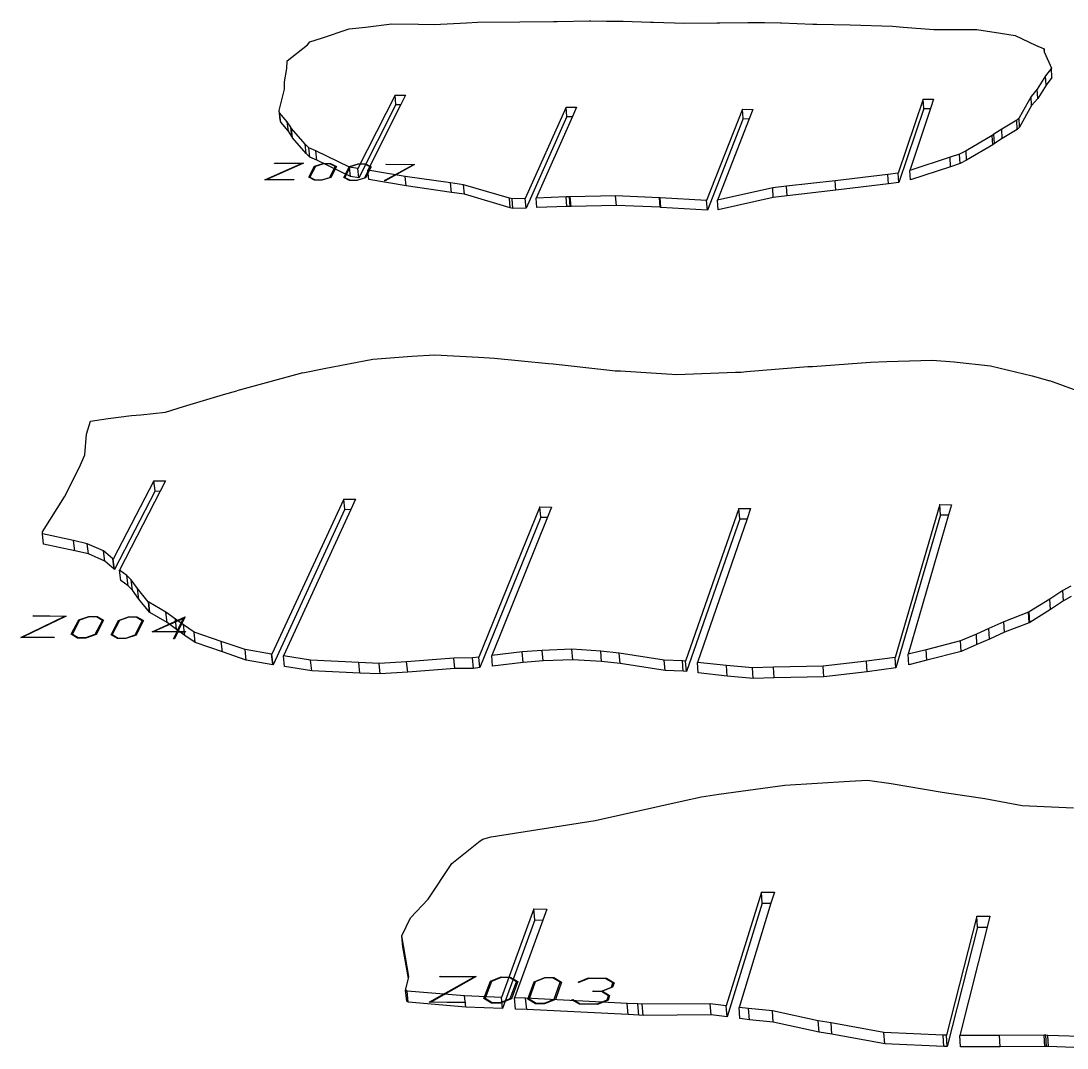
# Model space of a CAD drawing. Extents: x -27.3 to 25.1, y -26.7 to 15.7.
# Drawn here: x -25.26 to -10.09, y -1.28 to 13.62 of the extents above; entities that cross this region are included whole.
import ezdxf

# ---------------------------------------------------------------- set-up
doc = ezdxf.new("R2010")
doc.units = 0
doc.header["$MEASUREMENT"] = 0
doc.layers.get('0').update_dxf_attribs({"linetype": 'CONTINUOUS'})

msp = doc.modelspace()

# ---------------------------------------------------------------- linework, layer by layer
for p, q in [((-20.903, 13.374), (-20.505, 13.506)), ((-20.505, 13.506), (-20.268, 13.533)), ((-20.268, 13.533), (-19.886, 13.583)), ((-19.886, 13.583), (-19.495, 13.575)), ((-19.495, 13.575), (-19.271, 13.569)), ((-19.271, 13.569), (-18.802, 13.595)), ((-18.802, 13.595), (-18.64, 13.605)), ((-18.64, 13.605), (-18.026, 13.611)), ((-18.026, 13.611), (-17.539, 13.615)), ((-17.539, 13.615), (-17.485, 13.614)), ((-17.485, 13.614), (-17.019, 13.623)), ((-17.019, 13.623), (-17, 13.623)), ((-17, 13.623), (-16.772, 13.62)), ((-16.772, 13.62), (-16.542, 13.619)), ((-16.542, 13.619), (-16.527, 13.618)), ((-16.527, 13.618), (-16.131, 13.605)), ((-16.131, 13.605), (-16.089, 13.605)), ((-16.089, 13.605), (-15.633, 13.59)), ((-15.633, 13.59), (-15.169, 13.596)), ((-15.169, 13.596), (-15.127, 13.595)), ((-15.127, 13.595), (-14.721, 13.601)), ((-14.721, 13.601), (-14.706, 13.601)), ((-14.706, 13.601), (-14.477, 13.598)), ((-14.477, 13.598), (-14.249, 13.596)), ((-14.249, 13.596), (-14.23, 13.596)), ((-14.23, 13.596), (-13.776, 13.578)), ((-13.776, 13.578), (-13.722, 13.578)), ((-13.722, 13.578), (-13.237, 13.565)), ((-13.237, 13.565), (-12.623, 13.547)), ((-12.623, 13.547), (-12.469, 13.533)), ((-12.469, 13.533), (-12.022, 13.499)), ((-21.072, 13.319), (-20.903, 13.374)), ((-12.022, 13.499), (-11.794, 13.501)), ((-11.794, 13.501), (-11.4, 13.501)), ((-11.4, 13.501), (-11.058, 13.444)), ((-11.058, 13.444), (-10.844, 13.413)), ((-10.844, 13.413), (-10.549, 13.273)), ((-21.401, 13.045), (-21.108, 13.275)), ((-21.108, 13.275), (-21.072, 13.319)), ((-10.549, 13.273), (-10.422, 13.216)), ((-10.422, 13.216), (-10.422, 13.171)), ((-10.419, 13.164), (-10.422, 13.216)), ((-10.422, 13.171), (-10.419, 13.164)), ((-10.419, 13.164), (-10.315, 12.937)), ((-21.443, 12.741), (-21.406, 12.934)), ((-21.406, 12.934), (-21.401, 13.045)), ((-10.315, 12.937), (-10.401, 12.826)), ((-10.309, 12.803), (-10.315, 12.937)), ((-10.401, 12.826), (-10.523, 12.633)), ((-10.394, 12.692), (-10.401, 12.826)), ((-10.309, 12.803), (-10.394, 12.692)), ((-21.518, 12.323), (-21.44, 12.635)), ((-21.44, 12.635), (-21.443, 12.741)), ((-10.523, 12.633), (-10.612, 12.528)), ((-10.516, 12.498), (-10.523, 12.633)), ((-10.394, 12.692), (-10.516, 12.498)), ((-19.837, 12.546), (-20.375, 11.483)), ((-19.837, 12.546), (-19.687, 12.544)), ((-19.824, 12.411), (-19.837, 12.546)), ((-19.687, 12.544), (-19.755, 12.41)), ((-12.178, 12.488), (-12.539, 11.414)), ((-12.178, 12.488), (-12.027, 12.486)), ((-12.169, 12.353), (-12.178, 12.488)), ((-12.027, 12.486), (-12.072, 12.352)), ((-10.612, 12.528), (-10.787, 12.216)), ((-10.604, 12.394), (-10.612, 12.528)), ((-10.516, 12.498), (-10.604, 12.394)), ((-21.511, 12.291), (-21.518, 12.323)), ((-21.504, 12.188), (-21.518, 12.323)), ((-21.4, 12.158), (-21.511, 12.291)), ((-21.496, 12.156), (-21.511, 12.291)), ((-19.824, 12.411), (-20.361, 11.346)), ((-19.755, 12.41), (-20.233, 11.459)), ((-19.824, 12.411), (-19.755, 12.41)), ((-17.356, 12.372), (-17.951, 11.048)), ((-17.356, 12.372), (-17.205, 12.37)), ((-17.344, 12.237), (-17.356, 12.372)), ((-17.205, 12.37), (-17.265, 12.236)), ((-14.798, 12.342), (-15.319, 11.017)), ((-14.798, 12.342), (-14.647, 12.34)), ((-14.788, 12.206), (-14.798, 12.342)), ((-14.647, 12.34), (-14.7, 12.205)), ((-12.169, 12.353), (-12.53, 11.277)), ((-12.072, 12.352), (-12.371, 11.454)), ((-12.169, 12.353), (-12.072, 12.352)), ((-10.604, 12.394), (-10.779, 12.08)), ((-21.496, 12.156), (-21.504, 12.188)), ((-21.385, 12.022), (-21.496, 12.156)), ((-21.348, 12.081), (-21.4, 12.158)), ((-21.385, 12.022), (-21.4, 12.158)), ((-17.344, 12.237), (-17.938, 10.909)), ((-17.265, 12.236), (-17.793, 11.053)), ((-17.344, 12.237), (-17.265, 12.236)), ((-14.788, 12.206), (-15.308, 10.879)), ((-14.7, 12.205), (-15.161, 11.022)), ((-14.788, 12.206), (-14.7, 12.205)), ((-10.82, 12.185), (-11.038, 12.054)), ((-10.787, 12.216), (-10.82, 12.185)), ((-10.813, 12.049), (-10.82, 12.185)), ((-10.779, 12.08), (-10.787, 12.216)), ((-21.333, 11.945), (-21.385, 12.022)), ((-21.338, 12.063), (-21.348, 12.081)), ((-21.333, 11.945), (-21.348, 12.081)), ((-21.14, 11.836), (-21.338, 12.063)), ((-21.324, 11.927), (-21.338, 12.063)), ((-11.038, 12.054), (-11.152, 11.979)), ((-11.031, 11.918), (-11.038, 12.054)), ((-10.813, 12.049), (-11.031, 11.918)), ((-10.779, 12.08), (-10.813, 12.049)), ((-21.324, 11.927), (-21.333, 11.945)), ((-21.126, 11.7), (-21.324, 11.927)), ((-21.087, 11.784), (-21.14, 11.836)), ((-21.126, 11.7), (-21.14, 11.836)), ((-11.176, 11.961), (-11.554, 11.74)), ((-11.152, 11.979), (-11.176, 11.961)), ((-11.168, 11.825), (-11.176, 11.961)), ((-11.144, 11.843), (-11.168, 11.825)), ((-11.144, 11.843), (-11.152, 11.979)), ((-11.031, 11.918), (-11.144, 11.843)), ((-21.073, 11.648), (-21.126, 11.7)), ((-20.986, 11.738), (-21.087, 11.784)), ((-21.073, 11.648), (-21.087, 11.784)), ((-20.497, 11.504), (-20.986, 11.738)), ((-20.972, 11.601), (-20.986, 11.738)), ((-11.649, 11.689), (-11.787, 11.645)), ((-11.554, 11.74), (-11.649, 11.689)), ((-11.641, 11.553), (-11.649, 11.689)), ((-11.547, 11.603), (-11.554, 11.74)), ((-11.168, 11.825), (-11.547, 11.603)), ((-21.725, 11.32), (-21.195, 11.553)), ((-21.167, 11.558), (-21.697, 11.325)), ((-21.586, 11.557), (-21.584, 11.562)), ((-21.195, 11.553), (-21.586, 11.557)), ((-21.584, 11.562), (-21.167, 11.558)), ((-20.972, 11.601), (-21.073, 11.648)), ((-21.006, 11.515), (-20.879, 11.555)), ((-20.877, 11.549), (-20.993, 11.513)), ((-20.483, 11.367), (-20.972, 11.601)), ((-20.879, 11.555), (-20.774, 11.554)), ((-20.781, 11.548), (-20.877, 11.549)), ((-20.704, 11.51), (-20.781, 11.548)), ((-20.774, 11.554), (-20.689, 11.512)), ((-20.5, 11.51), (-20.374, 11.55)), ((-20.372, 11.544), (-20.488, 11.508)), ((-20.374, 11.55), (-20.268, 11.548)), ((-20.276, 11.543), (-20.372, 11.544)), ((-20.198, 11.505), (-20.276, 11.543)), ((-20.268, 11.548), (-20.184, 11.506)), ((-19.99, 11.307), (-19.577, 11.536)), ((-19.553, 11.541), (-19.98, 11.304)), ((-19.97, 11.54), (-19.968, 11.545)), ((-19.577, 11.536), (-19.97, 11.54)), ((-19.968, 11.545), (-19.553, 11.541)), ((-11.787, 11.645), (-12.371, 11.454)), ((-11.779, 11.508), (-11.787, 11.645)), ((-11.641, 11.553), (-11.779, 11.508)), ((-11.547, 11.603), (-11.641, 11.553)), ((-21.089, 11.355), (-21.006, 11.515)), ((-20.993, 11.513), (-21.074, 11.357)), ((-20.784, 11.354), (-20.704, 11.51)), ((-20.689, 11.512), (-20.771, 11.352)), ((-20.582, 11.35), (-20.5, 11.51)), ((-20.488, 11.508), (-20.567, 11.352)), ((-20.375, 11.483), (-20.497, 11.504)), ((-20.483, 11.367), (-20.497, 11.504)), ((-20.361, 11.346), (-20.375, 11.483)), ((-20.277, 11.349), (-20.198, 11.505)), ((-20.184, 11.506), (-20.264, 11.347)), ((-19.691, 11.367), (-20.233, 11.459)), ((-20.219, 11.322), (-20.233, 11.459)), ((-12.688, 11.396), (-13.452, 11.303)), ((-12.539, 11.414), (-12.688, 11.396)), ((-12.679, 11.259), (-12.688, 11.396)), ((-12.53, 11.277), (-12.539, 11.414)), ((-12.363, 11.316), (-12.371, 11.454)), ((-11.779, 11.508), (-12.363, 11.316)), ((-21.307, 11.316), (-21.725, 11.32)), ((-21.697, 11.325), (-21.304, 11.321)), ((-21.304, 11.321), (-21.307, 11.316)), ((-21.004, 11.313), (-21.089, 11.355)), ((-21.074, 11.357), (-20.997, 11.318)), ((-20.898, 11.312), (-21.004, 11.313)), ((-20.997, 11.318), (-20.9, 11.317)), ((-20.9, 11.317), (-20.784, 11.354)), ((-20.771, 11.352), (-20.898, 11.312)), ((-20.497, 11.308), (-20.582, 11.35)), ((-20.567, 11.352), (-20.489, 11.313)), ((-20.39, 11.307), (-20.497, 11.308)), ((-20.489, 11.313), (-20.393, 11.312)), ((-20.361, 11.346), (-20.483, 11.367)), ((-20.393, 11.312), (-20.277, 11.349)), ((-20.264, 11.347), (-20.39, 11.307)), ((-19.677, 11.229), (-20.219, 11.322)), ((-19.98, 11.304), (-19.99, 11.307)), ((-19.032, 11.274), (-19.691, 11.367)), ((-19.677, 11.229), (-19.691, 11.367)), ((-19.019, 11.136), (-19.677, 11.229)), ((-18.845, 11.246), (-19.032, 11.274)), ((-19.019, 11.136), (-19.032, 11.274)), ((-18.179, 11.052), (-18.845, 11.246)), ((-18.832, 11.109), (-18.845, 11.246)), ((-13.452, 11.303), (-14.158, 11.224)), ((-13.443, 11.166), (-13.452, 11.303)), ((-12.679, 11.259), (-13.443, 11.166)), ((-12.53, 11.277), (-12.679, 11.259)), ((-18.832, 11.109), (-19.019, 11.136)), ((-18.167, 10.914), (-18.832, 11.109)), ((-16.638, 11.085), (-17.297, 11.071)), ((-16.002, 11.058), (-16.638, 11.085)), ((-16.626, 10.947), (-16.638, 11.085)), ((-14.36, 11.201), (-15.161, 11.022)), ((-14.158, 11.224), (-14.36, 11.201)), ((-14.351, 11.063), (-14.36, 11.201)), ((-14.149, 11.087), (-14.351, 11.063)), ((-14.149, 11.087), (-14.158, 11.224)), ((-13.443, 11.166), (-14.149, 11.087)), ((-18.139, 11.041), (-18.179, 11.052)), ((-18.167, 10.914), (-18.179, 11.052)), ((-17.951, 11.048), (-18.139, 11.041)), ((-18.127, 10.902), (-18.139, 11.041)), ((-17.938, 10.909), (-17.951, 11.048)), ((-17.356, 11.069), (-17.793, 11.053)), ((-17.78, 10.915), (-17.793, 11.053)), ((-17.344, 10.931), (-17.78, 10.915)), ((-17.308, 11.071), (-17.356, 11.069)), ((-17.344, 10.931), (-17.356, 11.069)), ((-17.296, 10.933), (-17.344, 10.931)), ((-17.305, 11.071), (-17.308, 11.071)), ((-17.296, 10.933), (-17.308, 11.071)), ((-17.297, 11.071), (-17.305, 11.071)), ((-17.293, 10.933), (-17.305, 11.071)), ((-17.285, 10.933), (-17.297, 11.071)), ((-17.293, 10.933), (-17.296, 10.933)), ((-17.285, 10.933), (-17.293, 10.933)), ((-16.626, 10.947), (-17.285, 10.933)), ((-15.991, 10.92), (-16.626, 10.947)), ((-15.994, 11.058), (-16.002, 11.058)), ((-15.991, 10.92), (-16.002, 11.058)), ((-15.992, 11.057), (-15.994, 11.058)), ((-15.983, 10.919), (-15.994, 11.058)), ((-15.319, 11.017), (-15.992, 11.057)), ((-15.981, 10.919), (-15.992, 11.057)), ((-15.308, 10.879), (-15.319, 11.017)), ((-15.151, 10.884), (-15.161, 11.022)), ((-14.351, 11.063), (-15.151, 10.884)), ((-18.127, 10.902), (-18.167, 10.914)), ((-17.938, 10.909), (-18.127, 10.902)), ((-15.983, 10.919), (-15.991, 10.92)), ((-15.981, 10.919), (-15.983, 10.919)), ((-15.308, 10.879), (-15.981, 10.919)), ((-20.865, 8.583), (-20.161, 8.716)), ((-20.161, 8.716), (-19.595, 8.761)), ((-19.595, 8.761), (-19.261, 8.778)), ((-19.261, 8.778), (-18.625, 8.747)), ((-18.625, 8.747), (-18.397, 8.731)), ((-18.397, 8.731), (-17.611, 8.653)), ((-17.611, 8.653), (-17.546, 8.65)), ((-17.546, 8.65), (-16.722, 8.558)), ((-13.782, 8.612), (-12.943, 8.672)), ((-12.943, 8.672), (-12.703, 8.684)), ((-12.703, 8.684), (-12.047, 8.701)), ((-12.047, 8.701), (-11.728, 8.677)), ((-11.728, 8.677), (-11.199, 8.619)), ((-21.175, 8.52), (-22.133, 8.257)), ((-21.175, 8.52), (-20.865, 8.583)), ((-16.722, 8.558), (-16.647, 8.549)), ((-16.647, 8.549), (-16.568, 8.547)), ((-16.568, 8.547), (-15.75, 8.494)), ((-15.75, 8.494), (-14.899, 8.529)), ((-14.899, 8.529), (-14.819, 8.529)), ((-14.819, 8.529), (-14.738, 8.537)), ((-14.738, 8.537), (-13.85, 8.61)), ((-13.85, 8.61), (-13.782, 8.612)), ((-11.199, 8.619), (-10.599, 8.473)), ((-10.599, 8.473), (-10.338, 8.403)), ((-9.584, 8.121), (-10.338, 8.403)), ((-22.904, 8.03), (-22.328, 8.203)), ((-22.328, 8.203), (-22.133, 8.257)), ((-23.999, 7.854), (-23.662, 7.898)), ((-23.662, 7.898), (-23.523, 7.91)), ((-23.523, 7.91), (-23.165, 7.949)), ((-23.165, 7.949), (-22.904, 8.03)), ((-24.314, 7.627), (-24.257, 7.818)), ((-24.257, 7.818), (-23.999, 7.854)), ((-24.338, 7.329), (-24.314, 7.627)), ((-24.416, 7.148), (-24.338, 7.329)), ((-24.631, 6.721), (-24.416, 7.148)), ((-23.335, 6.952), (-23.926, 5.813)), ((-23.335, 6.952), (-23.166, 6.95)), ((-23.317, 6.805), (-23.335, 6.952)), ((-23.166, 6.95), (-23.242, 6.804)), ((-24.949, 6.214), (-24.631, 6.721)), ((-23.317, 6.805), (-23.907, 5.664)), ((-23.242, 6.804), (-23.834, 5.655)), ((-23.317, 6.805), (-23.242, 6.804)), ((-20.582, 6.686), (-21.623, 4.436)), ((-20.582, 6.686), (-20.413, 6.684)), ((-20.567, 6.539), (-20.582, 6.686)), ((-20.413, 6.684), (-20.481, 6.538)), ((-20.567, 6.539), (-21.606, 4.284)), ((-20.481, 6.538), (-21.457, 4.411)), ((-20.567, 6.539), (-20.481, 6.538)), ((-17.738, 6.574), (-18.623, 4.395)), ((-17.738, 6.574), (-17.568, 6.572)), ((-17.724, 6.426), (-17.738, 6.574)), ((-17.568, 6.572), (-17.627, 6.425)), ((-14.85, 6.55), (-15.624, 4.337)), ((-14.85, 6.55), (-14.68, 6.548)), ((-14.839, 6.402), (-14.85, 6.55)), ((-14.68, 6.548), (-14.731, 6.4)), ((-11.935, 6.607), (-12.585, 4.391)), ((-11.935, 6.607), (-11.765, 6.605)), ((-11.926, 6.459), (-11.935, 6.607)), ((-11.765, 6.605), (-11.808, 6.457)), ((-17.724, 6.426), (-18.608, 4.242)), ((-17.627, 6.425), (-18.436, 4.417)), ((-17.724, 6.426), (-17.627, 6.425)), ((-14.839, 6.402), (-15.611, 4.184)), ((-14.731, 6.4), (-15.452, 4.318)), ((-14.839, 6.402), (-14.731, 6.4)), ((-11.926, 6.459), (-12.575, 4.238)), ((-11.808, 6.457), (-12.394, 4.436)), ((-11.926, 6.459), (-11.808, 6.457)), ((-24.952, 6.184), (-24.949, 6.214)), ((-24.501, 6.085), (-24.952, 6.184)), ((-24.934, 6.035), (-24.952, 6.184)), ((-24.301, 6.04), (-24.501, 6.085)), ((-24.482, 5.936), (-24.501, 6.085)), ((-24.482, 5.936), (-24.934, 6.035)), ((-24.283, 5.891), (-24.482, 5.936)), ((-24.067, 5.937), (-24.301, 6.04)), ((-24.283, 5.891), (-24.301, 6.04)), ((-23.93, 5.819), (-24.067, 5.937)), ((-24.049, 5.787), (-24.067, 5.937)), ((-24.049, 5.787), (-24.283, 5.891)), ((-23.912, 5.67), (-24.049, 5.787)), ((-23.926, 5.813), (-23.93, 5.819)), ((-23.912, 5.67), (-23.93, 5.819)), ((-23.907, 5.664), (-23.926, 5.813)), ((-23.907, 5.664), (-23.912, 5.67)), ((-23.727, 5.579), (-23.834, 5.655)), ((-23.816, 5.506), (-23.834, 5.655)), ((-23.709, 5.429), (-23.816, 5.506)), ((-23.664, 5.515), (-23.727, 5.579)), ((-23.709, 5.429), (-23.727, 5.579)), ((-23.572, 5.388), (-23.664, 5.515)), ((-23.646, 5.365), (-23.664, 5.515)), ((-23.646, 5.365), (-23.709, 5.429)), ((-23.554, 5.237), (-23.646, 5.365)), ((-23.416, 5.197), (-23.572, 5.388)), ((-23.554, 5.237), (-23.572, 5.388)), ((-10.15, 5.36), (-10.339, 5.236)), ((-10.038, 5.422), (-10.15, 5.36)), ((-10.142, 5.21), (-10.15, 5.36)), ((-23.398, 5.046), (-23.554, 5.237)), ((-23.414, 5.195), (-23.416, 5.197)), ((-23.411, 5.192), (-23.414, 5.195)), ((-23.398, 5.046), (-23.414, 5.195)), ((-23.163, 5.047), (-23.411, 5.192)), ((-23.393, 5.041), (-23.411, 5.192)), ((-10.339, 5.236), (-10.641, 5.05)), ((-10.331, 5.085), (-10.339, 5.236)), ((-10.142, 5.21), (-10.331, 5.085)), ((-10.031, 5.272), (-10.142, 5.21)), ((-23.396, 5.044), (-23.398, 5.046)), ((-23.393, 5.041), (-23.396, 5.044)), ((-23.145, 4.896), (-23.393, 5.041)), ((-23.023, 4.945), (-23.163, 5.047)), ((-23.145, 4.896), (-23.163, 5.047)), ((-10.649, 5.045), (-11.007, 4.907)), ((-10.644, 5.048), (-10.649, 5.045)), ((-10.641, 4.893), (-10.649, 5.045)), ((-10.641, 5.05), (-10.644, 5.048)), ((-10.635, 4.897), (-10.644, 5.048)), ((-10.632, 4.899), (-10.641, 5.05)), ((-10.331, 5.085), (-10.632, 4.899)), ((-25.264, 4.681), (-24.639, 4.984)), ((-24.607, 4.99), (-25.231, 4.687)), ((-25.085, 4.989), (-25.081, 4.996)), ((-24.639, 4.984), (-25.085, 4.989)), ((-25.081, 4.996), (-24.607, 4.99)), ((-24.534, 4.726), (-24.426, 4.934)), ((-24.412, 4.932), (-24.517, 4.729)), ((-24.426, 4.934), (-24.278, 4.986)), ((-24.276, 4.98), (-24.412, 4.932)), ((-24.278, 4.986), (-24.157, 4.985)), ((-24.166, 4.978), (-24.276, 4.98)), ((-24.186, 4.725), (-24.082, 4.928)), ((-24.065, 4.93), (-24.172, 4.722)), ((-24.082, 4.928), (-24.166, 4.978)), ((-24.157, 4.985), (-24.065, 4.93)), ((-23.955, 4.72), (-23.849, 4.928)), ((-23.835, 4.925), (-23.938, 4.722)), ((-23.849, 4.928), (-23.702, 4.98)), ((-23.7, 4.973), (-23.835, 4.925)), ((-23.702, 4.98), (-23.581, 4.978)), ((-23.59, 4.972), (-23.7, 4.973)), ((-23.607, 4.718), (-23.505, 4.921)), ((-23.488, 4.924), (-23.592, 4.715)), ((-23.505, 4.921), (-23.59, 4.972)), ((-23.581, 4.978), (-23.488, 4.924)), ((-23.359, 4.762), (-22.881, 4.977)), ((-22.907, 4.957), (-23.325, 4.769)), ((-23.005, 4.794), (-23.145, 4.896)), ((-22.905, 4.861), (-23.023, 4.945)), ((-23.005, 4.794), (-23.023, 4.945)), ((-23.001, 4.765), (-22.907, 4.957)), ((-22.881, 4.977), (-22.986, 4.765)), ((-22.753, 4.758), (-22.905, 4.861)), ((-22.887, 4.709), (-22.905, 4.861)), ((-11.007, 4.907), (-11.224, 4.809)), ((-10.998, 4.755), (-11.007, 4.907)), ((-10.641, 4.893), (-10.998, 4.755)), ((-10.635, 4.897), (-10.641, 4.893)), ((-10.632, 4.899), (-10.635, 4.897)), ((-24.441, 4.671), (-24.534, 4.726)), ((-24.517, 4.729), (-24.432, 4.678)), ((-24.322, 4.677), (-24.186, 4.725)), ((-24.172, 4.722), (-24.32, 4.67)), ((-23.862, 4.664), (-23.955, 4.72)), ((-23.938, 4.722), (-23.853, 4.671)), ((-23.742, 4.67), (-23.607, 4.718)), ((-23.592, 4.715), (-23.74, 4.663)), ((-23.004, 4.758), (-23.359, 4.762)), ((-23.325, 4.769), (-23.001, 4.765)), ((-23.053, 4.658), (-23.004, 4.758)), ((-22.989, 4.758), (-23.038, 4.658)), ((-22.887, 4.709), (-23.005, 4.794)), ((-22.881, 4.757), (-22.989, 4.758)), ((-22.986, 4.765), (-22.878, 4.764)), ((-22.736, 4.606), (-22.887, 4.709)), ((-22.878, 4.764), (-22.881, 4.757)), ((-22.36, 4.621), (-22.753, 4.758)), ((-22.736, 4.606), (-22.753, 4.758)), ((-11.406, 4.727), (-11.635, 4.629)), ((-11.224, 4.809), (-11.406, 4.727)), ((-11.397, 4.576), (-11.406, 4.727)), ((-11.215, 4.657), (-11.224, 4.809)), ((-10.998, 4.755), (-11.215, 4.657)), ((-24.786, 4.675), (-25.264, 4.681)), ((-25.231, 4.687), (-24.783, 4.682)), ((-24.783, 4.682), (-24.786, 4.675)), ((-24.32, 4.67), (-24.441, 4.671)), ((-24.432, 4.678), (-24.322, 4.677)), ((-23.74, 4.663), (-23.862, 4.664)), ((-23.853, 4.671), (-23.742, 4.67)), ((-23.038, 4.658), (-23.053, 4.658)), ((-22.342, 4.469), (-22.736, 4.606)), ((-22.012, 4.503), (-22.36, 4.621)), ((-22.342, 4.469), (-22.36, 4.621)), ((-11.635, 4.629), (-12.132, 4.502)), ((-11.626, 4.477), (-11.635, 4.629)), ((-11.397, 4.576), (-11.626, 4.477)), ((-11.215, 4.657), (-11.397, 4.576)), ((-21.995, 4.351), (-22.342, 4.469)), ((-21.629, 4.437), (-22.012, 4.503)), ((-21.995, 4.351), (-22.012, 4.503)), ((-21.623, 4.436), (-21.629, 4.437)), ((-21.612, 4.284), (-21.629, 4.437)), ((-21.606, 4.284), (-21.623, 4.436)), ((-21.062, 4.35), (-21.457, 4.411)), ((-21.44, 4.258), (-21.457, 4.411)), ((-17.994, 4.47), (-18.436, 4.417)), ((-18.422, 4.265), (-18.436, 4.417)), ((-17.705, 4.492), (-17.994, 4.47)), ((-17.979, 4.317), (-17.994, 4.47)), ((-17.271, 4.509), (-17.705, 4.492)), ((-17.691, 4.34), (-17.705, 4.492)), ((-16.855, 4.482), (-17.271, 4.509)), ((-17.258, 4.357), (-17.271, 4.509)), ((-16.585, 4.453), (-16.855, 4.482)), ((-16.842, 4.33), (-16.855, 4.482)), ((-15.934, 4.351), (-16.585, 4.453)), ((-16.572, 4.301), (-16.585, 4.453)), ((-12.132, 4.502), (-12.394, 4.436)), ((-12.384, 4.284), (-12.394, 4.436)), ((-12.122, 4.35), (-12.132, 4.502)), ((-11.626, 4.477), (-12.122, 4.35)), ((-21.612, 4.284), (-21.995, 4.351)), ((-21.606, 4.284), (-21.612, 4.284)), ((-21.045, 4.197), (-21.44, 4.258)), ((-20.362, 4.317), (-21.062, 4.35)), ((-21.045, 4.197), (-21.062, 4.35)), ((-20.069, 4.302), (-20.362, 4.317)), ((-20.346, 4.164), (-20.362, 4.317)), ((-19.669, 4.327), (-20.069, 4.302)), ((-20.053, 4.15), (-20.069, 4.302)), ((-18.986, 4.381), (-19.669, 4.327)), ((-19.653, 4.175), (-19.669, 4.327)), ((-18.716, 4.384), (-18.986, 4.381)), ((-18.971, 4.228), (-18.986, 4.381)), ((-18.623, 4.395), (-18.716, 4.384)), ((-18.701, 4.231), (-18.716, 4.384)), ((-18.608, 4.242), (-18.623, 4.395)), ((-17.979, 4.317), (-18.422, 4.265)), ((-17.691, 4.34), (-17.979, 4.317)), ((-17.258, 4.357), (-17.691, 4.34)), ((-16.842, 4.33), (-17.258, 4.357)), ((-16.572, 4.301), (-16.842, 4.33)), ((-15.922, 4.199), (-16.572, 4.301)), ((-15.669, 4.342), (-15.934, 4.351)), ((-15.922, 4.199), (-15.934, 4.351)), ((-15.624, 4.337), (-15.669, 4.342)), ((-15.657, 4.189), (-15.669, 4.342)), ((-15.611, 4.184), (-15.624, 4.337)), ((-15.031, 4.273), (-15.452, 4.318)), ((-15.44, 4.166), (-15.452, 4.318)), ((-14.653, 4.239), (-15.031, 4.273)), ((-15.02, 4.12), (-15.031, 4.273)), ((-13.63, 4.263), (-14.35, 4.247)), ((-13, 4.336), (-13.63, 4.263)), ((-13.619, 4.11), (-13.63, 4.263)), ((-12.585, 4.391), (-13, 4.336)), ((-12.989, 4.183), (-13, 4.336)), ((-12.575, 4.238), (-12.585, 4.391)), ((-12.122, 4.35), (-12.384, 4.284)), ((-20.346, 4.164), (-21.045, 4.197)), ((-20.053, 4.15), (-20.346, 4.164)), ((-19.653, 4.175), (-20.053, 4.15)), ((-18.971, 4.228), (-19.653, 4.175)), ((-18.701, 4.231), (-18.971, 4.228)), ((-18.608, 4.242), (-18.701, 4.231)), ((-15.657, 4.189), (-15.922, 4.199)), ((-15.611, 4.184), (-15.657, 4.189)), ((-15.02, 4.12), (-15.44, 4.166)), ((-14.642, 4.086), (-15.02, 4.12)), ((-14.35, 4.247), (-14.653, 4.239)), ((-14.642, 4.086), (-14.653, 4.239)), ((-14.339, 4.094), (-14.35, 4.247)), ((-13.619, 4.11), (-14.339, 4.094)), ((-12.989, 4.183), (-13.619, 4.11)), ((-12.575, 4.238), (-12.989, 4.183)), ((-14.339, 4.094), (-14.642, 4.086)), ((-14.186, 2.537), (-13.245, 2.594)), ((-13.245, 2.594), (-12.987, 2.611)), ((-12.987, 2.611), (-12.64, 2.559)), ((-15.139, 2.407), (-14.186, 2.537)), ((-12.64, 2.559), (-11.904, 2.437)), ((-11.904, 2.437), (-11.285, 2.343)), ((-16.936, 2.026), (-15.657, 2.31)), ((-15.657, 2.31), (-15.391, 2.37)), ((-15.391, 2.37), (-15.139, 2.407)), ((-11.285, 2.343), (-10.743, 2.244)), ((-10.743, 2.244), (-9.999, 2.206)), ((-18.442, 1.787), (-16.936, 2.026)), ((-19.014, 1.402), (-18.604, 1.73)), ((-18.604, 1.73), (-18.564, 1.752)), ((-18.564, 1.752), (-18.515, 1.77)), ((-18.515, 1.77), (-18.442, 1.787)), ((-19.356, 0.884), (-19.014, 1.402)), ((-14.524, 0.985), (-15.035, -0.664)), ((-14.524, 0.985), (-14.336, 0.983)), ((-14.512, 0.825), (-14.524, 0.985)), ((-14.336, 0.983), (-14.385, 0.824)), ((-19.611, 0.612), (-19.356, 0.884)), ((-14.512, 0.825), (-15.022, -0.826)), ((-14.385, 0.824), (-14.848, -0.687)), ((-14.512, 0.825), (-14.385, 0.824)), ((-19.74, 0.351), (-19.611, 0.612)), ((-17.825, 0.742), (-18.295, -0.541)), ((-17.825, 0.742), (-17.636, 0.74)), ((-17.81, 0.582), (-17.825, 0.742)), ((-17.636, 0.74), (-17.694, 0.581)), ((-11.4, 0.639), (-11.839, -1.091)), ((-11.4, 0.639), (-11.211, 0.637)), ((-11.391, 0.479), (-11.4, 0.639)), ((-11.211, 0.637), (-11.251, 0.478)), ((-17.81, 0.582), (-18.279, -0.703)), ((-17.694, 0.581), (-18.104, -0.549)), ((-17.81, 0.582), (-17.694, 0.581)), ((-11.391, 0.479), (-11.828, -1.254)), ((-11.251, 0.478), (-11.644, -1.095)), ((-11.391, 0.479), (-11.251, 0.478)), ((-19.637, -0.24), (-19.74, 0.351)), ((-19.723, 0.19), (-19.74, 0.351)), ((-19.643, -0.268), (-19.723, 0.19)), ((-19.684, -0.435), (-19.643, -0.268)), ((-19.643, -0.268), (-19.637, -0.24)), ((-19.345, -0.613), (-18.696, -0.247)), ((-18.661, -0.239), (-19.31, -0.605)), ((-19.186, -0.241), (-19.183, -0.233)), ((-18.696, -0.247), (-19.186, -0.241)), ((-19.183, -0.233), (-18.661, -0.239)), ((-18.455, -0.307), (-18.3, -0.244)), ((-18.296, -0.252), (-18.44, -0.31)), ((-18.3, -0.244), (-18.167, -0.246)), ((-18.176, -0.254), (-18.296, -0.252)), ((-18.076, -0.314), (-18.176, -0.254)), ((-18.167, -0.246), (-18.058, -0.312)), ((-17.821, -0.315), (-17.666, -0.252)), ((-17.662, -0.26), (-17.805, -0.318)), ((-17.666, -0.252), (-17.533, -0.254)), ((-17.542, -0.262), (-17.662, -0.26)), ((-17.442, -0.323), (-17.542, -0.262)), ((-17.533, -0.254), (-17.423, -0.32)), ((-17.183, -0.321), (-17.032, -0.26)), ((-17.028, -0.268), (-17.173, -0.327)), ((-17.032, -0.26), (-16.772, -0.263)), ((-16.781, -0.271), (-17.028, -0.268)), ((-16.68, -0.332), (-16.781, -0.271)), ((-16.772, -0.263), (-16.661, -0.329)), ((-19.663, -0.449), (-19.684, -0.435)), ((-19.668, -0.597), (-19.684, -0.435)), ((-18.829, -0.519), (-19.663, -0.449)), ((-19.646, -0.611), (-19.663, -0.449)), ((-18.549, -0.558), (-18.455, -0.307)), ((-18.44, -0.31), (-18.53, -0.555)), ((-18.166, -0.56), (-18.076, -0.314)), ((-18.058, -0.312), (-18.15, -0.563)), ((-17.911, -0.566), (-17.821, -0.315)), ((-17.805, -0.318), (-17.893, -0.563)), ((-17.528, -0.568), (-17.442, -0.323)), ((-17.423, -0.32), (-17.512, -0.571)), ((-17.173, -0.327), (-17.183, -0.321)), ((-16.968, -0.456), (-16.966, -0.447)), ((-16.966, -0.447), (-16.842, -0.449)), ((-16.842, -0.449), (-16.7, -0.391)), ((-16.684, -0.394), (-16.828, -0.453)), ((-16.828, -0.453), (-16.725, -0.516)), ((-16.7, -0.391), (-16.68, -0.332)), ((-16.661, -0.329), (-16.684, -0.394)), ((-19.646, -0.611), (-19.668, -0.597)), ((-19.31, -0.605), (-18.817, -0.612)), ((-18.295, -0.541), (-18.829, -0.519)), ((-18.813, -0.681), (-18.829, -0.519)), ((-18.44, -0.625), (-18.549, -0.558)), ((-18.53, -0.555), (-18.431, -0.617)), ((-18.309, -0.618), (-18.166, -0.56)), ((-18.15, -0.563), (-18.306, -0.626)), ((-18.279, -0.703), (-18.295, -0.541)), ((-17.944, -0.555), (-18.104, -0.549)), ((-18.088, -0.711), (-18.104, -0.549)), ((-16.469, -0.629), (-17.944, -0.555)), ((-17.928, -0.717), (-17.944, -0.555)), ((-17.802, -0.633), (-17.911, -0.566)), ((-17.893, -0.563), (-17.793, -0.625)), ((-17.671, -0.626), (-17.528, -0.568)), ((-17.512, -0.571), (-17.668, -0.635)), ((-17.272, -0.576), (-17.258, -0.57)), ((-17.163, -0.641), (-17.272, -0.576)), ((-17.258, -0.57), (-17.154, -0.633)), ((-16.845, -0.457), (-16.968, -0.456)), ((-16.906, -0.636), (-16.763, -0.578)), ((-16.747, -0.581), (-16.902, -0.644)), ((-16.743, -0.518), (-16.845, -0.457)), ((-16.763, -0.578), (-16.743, -0.518)), ((-16.725, -0.516), (-16.747, -0.581)), ((-18.813, -0.681), (-19.646, -0.611)), ((-18.82, -0.62), (-19.345, -0.613)), ((-18.817, -0.612), (-18.82, -0.62)), ((-18.279, -0.703), (-18.813, -0.681)), ((-18.306, -0.626), (-18.44, -0.625)), ((-18.431, -0.617), (-18.309, -0.618)), ((-17.928, -0.717), (-18.088, -0.711)), ((-16.455, -0.792), (-17.928, -0.717)), ((-17.668, -0.635), (-17.802, -0.633)), ((-17.793, -0.625), (-17.671, -0.626)), ((-16.902, -0.644), (-17.163, -0.641)), ((-17.154, -0.633), (-16.906, -0.636)), ((-16.316, -0.636), (-16.469, -0.629)), ((-16.455, -0.792), (-16.469, -0.629)), ((-16.252, -0.641), (-16.316, -0.636)), ((-16.302, -0.798), (-16.316, -0.636)), ((-15.266, -0.635), (-16.252, -0.641)), ((-16.238, -0.803), (-16.252, -0.641)), ((-15.035, -0.664), (-15.266, -0.635)), ((-15.253, -0.797), (-15.266, -0.635)), ((-15.022, -0.826), (-15.035, -0.664)), ((-14.71, -0.704), (-14.848, -0.687)), ((-14.835, -0.85), (-14.848, -0.687)), ((-14.364, -0.738), (-14.71, -0.704)), ((-14.698, -0.867), (-14.71, -0.704)), ((-13.699, -0.882), (-14.364, -0.738)), ((-14.352, -0.901), (-14.364, -0.738)), ((-16.302, -0.798), (-16.455, -0.792)), ((-16.238, -0.803), (-16.302, -0.798)), ((-15.253, -0.797), (-16.238, -0.803)), ((-15.022, -0.826), (-15.253, -0.797)), ((-14.698, -0.867), (-14.835, -0.85)), ((-14.352, -0.901), (-14.698, -0.867)), ((-13.687, -1.045), (-14.352, -0.901)), ((-13.512, -0.91), (-13.699, -0.882)), ((-13.687, -1.045), (-13.699, -0.882)), ((-13.5, -1.074), (-13.687, -1.045)), ((-12.746, -1.051), (-13.512, -0.91)), ((-13.5, -1.074), (-13.512, -0.91)), ((-11.888, -1.089), (-12.746, -1.051)), ((-12.735, -1.215), (-12.746, -1.051)), ((-12.735, -1.215), (-13.5, -1.074)), ((-11.839, -1.091), (-11.888, -1.089)), ((-11.877, -1.252), (-11.888, -1.089)), ((-11.828, -1.254), (-11.839, -1.091)), ((-11.072, -1.096), (-11.644, -1.095)), ((-11.634, -1.258), (-11.644, -1.095)), ((-10.423, -1.091), (-11.072, -1.096)), ((-11.062, -1.26), (-11.072, -1.096)), ((-10.397, -1.091), (-10.423, -1.091)), ((-10.414, -1.254), (-10.423, -1.091)), ((-10.371, -1.092), (-10.397, -1.091)), ((-10.388, -1.254), (-10.397, -1.091)), ((-9.729, -1.113), (-10.371, -1.092)), ((-10.362, -1.255), (-10.371, -1.092)), ((-11.877, -1.252), (-12.735, -1.215)), ((-11.828, -1.254), (-11.877, -1.252)), ((-11.062, -1.26), (-11.634, -1.258)), ((-10.414, -1.254), (-11.062, -1.26)), ((-10.388, -1.254), (-10.414, -1.254)), ((-10.362, -1.255), (-10.388, -1.254)), ((-9.72, -1.277), (-10.362, -1.255))]:
    msp.add_line(p, q)

doc.saveas('drawing.dxf')
